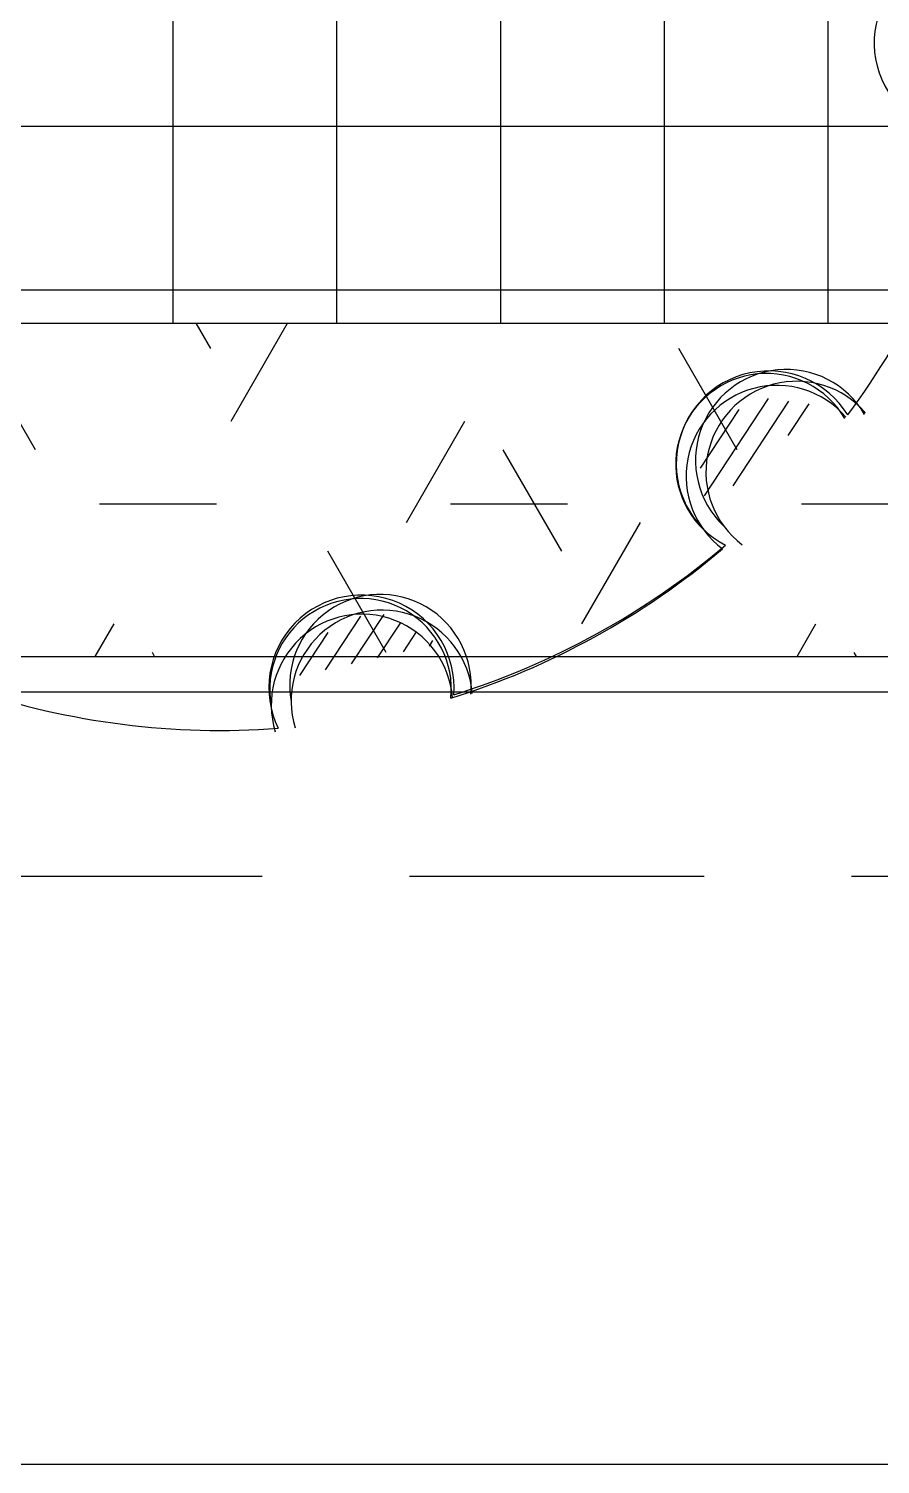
# Model space of a CAD drawing. Extents: x 941299 to 942979, y 2579300 to 2579597.
# Drawn here: x 942426.83 to 942432.61, y 2579396.64 to 2579406.38 of the extents above; entities that cross this region are included whole.
import ezdxf

# ---------------------------------------------------------------- set-up
doc = ezdxf.new("R2010")
doc.units = 0
doc.linetypes.add('HIDDEN', pattern=[0.375, 0.25, -0.125])
doc.layers.get('0').update_dxf_attribs({"linetype": 'CONTINUOUS'})
for name, color, linetype in [('fz', 7, 'CONTINUOUS'), ('尺寸标注', 2, 'CONTINUOUS'), ('绿化工程', 3, 'CONTINUOUS'), ('路缘石', 37, 'CONTINUOUS')]:
    doc.layers.add(name, color=color, linetype=linetype)

# ---------------------------------------------------------------- blocks, each defined once
blk = doc.blocks.new('*X93')
at = {"color": 0}
for p, q in [((122538.8109, 22768.9432), (122538.8262, 22768.9585)), ((122538.8211, 22768.9181), (122538.8596, 22768.9565)), ((122538.8314, 22768.893), (122538.8855, 22768.9471)), ((122538.8416, 22768.8679), (122538.9039, 22768.9301)), ((122538.8519, 22768.8428), (122538.9223, 22768.9132)), ((122538.8622, 22768.8177), (122538.934, 22768.8895)), ((122538.8724, 22768.7926), (122538.939, 22768.8592)), ((122538.8827, 22768.7675), (122538.9441, 22768.8289)), ((122539.1766, 22768.4251), (122539.1885, 22768.4369)), ((122539.1957, 22768.4088), (122539.2218, 22768.4348)), ((122539.2148, 22768.3926), (122539.2443, 22768.422)), ((122540.297, 22768.308), (122540.409, 22768.42)), ((122540.2996, 22768.3459), (122540.367, 22768.4134)), ((122540.338, 22768.3136), (122540.4352, 22768.4109)), ((122539.2339, 22768.3763), (122539.2639, 22768.4063)), ((122539.253, 22768.3601), (122539.2836, 22768.3906)), ((122540.4251, 22768.3654), (122540.4614, 22768.4017)), ((122539.2721, 22768.3438), (122539.2955, 22768.3671)), ((122539.2912, 22768.3275), (122539.3011, 22768.3373)), ((122539.7459, 22768.1811), (122539.8075, 22768.2427)), ((122539.782, 22768.1819), (122539.8387, 22768.2386)), ((122539.7098, 22768.1804), (122539.7595, 22768.2301)), ((122539.8181, 22768.1826), (122539.858, 22768.2225)), ((122539.8542, 22768.1834), (122539.8773, 22768.2065)), ((122539.8903, 22768.1841), (122539.8966, 22768.1904))]:
    blk.add_line(p, q, dxfattribs=at)
blk = doc.blocks.new('dys')
at = {"layer": '绿化工程'}
for centre, radius, start, end in [((5.0655, -0.6391), 0.6284, 67.64494, 277.97307), ((0, 0), 5.3048, 323.37363, 346.24382), ((3.7063, -3.4998), 0.6159, 30.35317, 226.29375), ((3.7224, -3.4945), 0.6284, 31.64494, 241.97307), ((3.8409, -3.472), 0.6159, 30.35317, 226.29375), ((3.7768, -3.5801), 0.6159, 40.58666, 233.1544), ((3.9115, -3.5523), 0.6159, 40.58666, 233.1544), ((-0.0196, -0.0238), 5.3048, 287.37363, 310.24382), ((0, 0), 5.3048, 287.37363, 310.24382), ((1.0862, -4.9981), 0.6159, 354.35317, 190.29375), ((0.9575, -5.0151), 0.6284, 355.64494, 205.97307), ((0.9515, -5.026), 0.6159, 354.35317, 190.29375), ((0.9614, -5.1324), 0.6159, 4.58666, 197.1544), ((1.0961, -5.1046), 0.6159, 4.58666, 197.1544), ((0, 0), 5.3048, 251.37363, 274.24382)]:
    blk.add_arc(centre, radius, start, end, dxfattribs=at)
at = {"layer": '绿化工程', "xscale": 4.999999999939511, "yscale": 5, "zscale": 5, "rotation": 11.67087918926173}
blk.add_blockref('*X93', (-577002.1007, -235434.7893), dxfattribs=at)

msp = doc.modelspace()

# ---------------------------------------------------------------- hatches: boundary and pattern name
at = {"layer": '绿化工程'}
h = msp.add_hatch(dxfattribs=at)
h.set_pattern_fill('ANSI37', color=9, scale=0.35, angle=45, style=0)
h.set_pattern_definition([(90, (551.2033, 0), (-1.11125, 1e-16), []), (180, (551.2033, 0), (-1e-16, -1.11125), [])])
h.paths.add_polyline_path([(942397.9167, 2579409.38137), (942397.9167, 2579404.38137), (942460.4167, 2579404.38137), (942460.4167, 2579409.38137)])
h = msp.add_hatch(dxfattribs=at)
h.set_pattern_fill('HEX', color=9, scale=0.25, style=0)
h.set_pattern_definition([(0, (0, 0), (0, 1.374815), [0.79375, -1.5875]), (120, (0, 0), (-1.1906247155, -0.6874075), [0.79375, -1.5875]), (60, (0.7937, 0), (-1.1906247155, 0.6874075), [0.79375, -1.5875])])
h.paths.add_polyline_path([(942397.9167, 2579402.12137), (942397.9167, 2579404.38137), (942460.4167, 2579404.38137), (942460.4167, 2579402.12137)])

# ---------------------------------------------------------------- linework, layer by layer
at = {"layer": 'fz', "color": 8}
msp.add_line((942210.4167, 2579404.38137), (942510.4167, 2579404.38137), dxfattribs=at)
at = {"layer": 'fz'}
msp.add_line((942210.4167, 2579401.88137), (942510.4167, 2579401.88137), dxfattribs=at)
at = {"layer": 'fz', "color": 2}
msp.add_line((942210.4167, 2579401.88137), (942510.4167, 2579401.88137), dxfattribs=at)
at = {"layer": '尺寸标注', "color": 253, "linetype": 'HIDDEN', "ltscale": 8}
msp.add_line((942210.4167, 2579400.63137), (942510.4167, 2579400.63137), dxfattribs=at)
at = {"layer": '尺寸标注'}
msp.add_line((942425.28337, 2579396.64086), (942443.00513, 2579396.64086), dxfattribs=at)
at = {"layer": '路缘石'}
msp.add_line((942210.4167, 2579402.12137), (942510.4167, 2579402.12137), dxfattribs=at)

# ---------------------------------------------------------------- block references
at = {"layer": 'fz'}
msp.add_blockref('dys', (942428.13246, 2579406.92428), dxfattribs=at)

doc.saveas('drawing.dxf')
